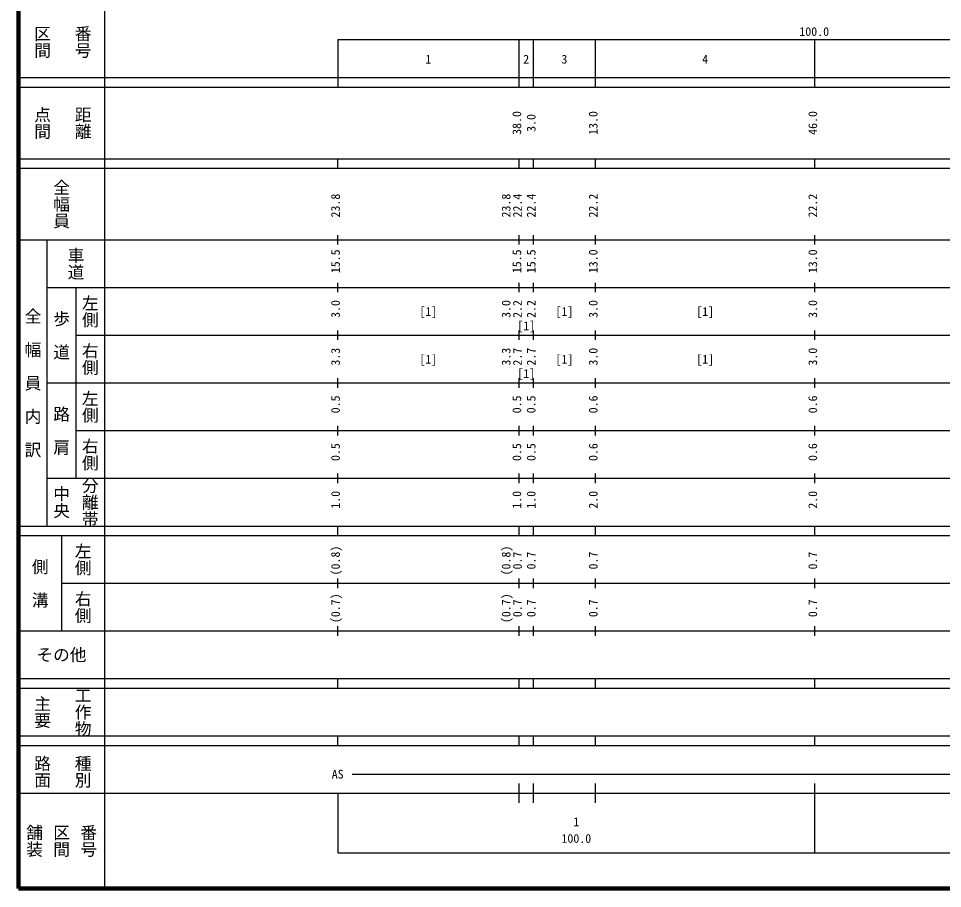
# Model space of a CAD drawing. Units: millimetres on the paper, enlarged 1000 times. Extents: x 40000 to 680000, y 20000 to 380000.
# Drawn here: x 40000 to 233612, y 20000 to 202409 of the extents above; entities that cross this region are included whole.
import ezdxf
from ezdxf.enums import TextEntityAlignment as Align

# ---------------------------------------------------------------- set-up
doc = ezdxf.new("R2010")
doc.units = ezdxf.units.MM
doc.header["$LTSCALE"] = 1000
doc.layers.add('M-TTL', color=2, linetype='Continuous', lineweight=140)
doc.layers.add('M-TTL-BAND', color=7, linetype='Continuous', lineweight=25)
doc.styles.add('@ＭＳ ゴシック', font='')
doc.styles.add('ＭＳ ゴシック', font='')
doc.styles.get('@ＭＳ ゴシック').set_extended_font_data('@MS Gothic')
doc.styles.get('ＭＳ ゴシック').set_extended_font_data('MS Gothic')

msp = doc.modelspace()

# ---------------------------------------------------------------- linework, layer by layer
at = {"layer": 'M-TTL'}
for p, q in [((40000, 380000), (40000, 20000)), ((40000, 20000), (680000, 20000))]:
    msp.add_line(p, q, dxfattribs=at)
at = {"layer": 'M-TTL-BAND'}
for p, q in [((58000, 370000), (58000, 20000)), ((106883, 198000), (106883, 188000)), ((106883, 198000), (579000, 198000)), ((144883, 188000), (144883, 198000)), ((147883, 188000), (147883, 198000)), ((160883, 188000), (160883, 198000)), ((206883, 188000), (206883, 198000)), ((40000, 190000), (579000, 190000)), ((40000, 188000), (579000, 188000)), ((40000, 173000), (579000, 173000)), ((106883, 171000), (106883, 173000)), ((144883, 171000), (144883, 173000)), ((147883, 171000), (147883, 173000)), ((160883, 171000), (160883, 173000)), ((206883, 171000), (206883, 173000)), ((40000, 171000), (579000, 171000)), ((106883, 155000), (106883, 157000)), ((144883, 155000), (144883, 157000)), ((147883, 155000), (147883, 157000)), ((160883, 155000), (160883, 157000)), ((206883, 155000), (206883, 157000)), ((40000, 156000), (579000, 156000)), ((46000, 96000), (46000, 156000)), ((46000, 146000), (579000, 146000)), ((52000, 146000), (52000, 106000)), ((106883, 145000), (106883, 147000)), ((144883, 145000), (144883, 147000)), ((147883, 145000), (147883, 147000)), ((160883, 145000), (160883, 147000)), ((206883, 145000), (206883, 147000)), ((52000, 136000), (579000, 136000)), ((106883, 135000), (106883, 137000)), ((144883, 135000), (144883, 137000)), ((147883, 135000), (147883, 137000)), ((160883, 135000), (160883, 137000)), ((206883, 135000), (206883, 137000)), ((46000, 126000), (579000, 126000)), ((106883, 125000), (106883, 127000)), ((144883, 125000), (144883, 127000)), ((147883, 125000), (147883, 127000)), ((160883, 125000), (160883, 127000)), ((206883, 125000), (206883, 127000)), ((106883, 115000), (106883, 117000)), ((144883, 115000), (144883, 117000)), ((147883, 115000), (147883, 117000)), ((160883, 115000), (160883, 117000)), ((206883, 115000), (206883, 117000)), ((52000, 116000), (579000, 116000)), ((106883, 105000), (106883, 107000)), ((144883, 105000), (144883, 107000)), ((147883, 105000), (147883, 107000)), ((160883, 105000), (160883, 107000)), ((206883, 105000), (206883, 107000)), ((46000, 106000), (579000, 106000)), ((40000, 96000), (579000, 96000)), ((106883, 94000), (106883, 96000)), ((144883, 94000), (144883, 96000)), ((147883, 94000), (147883, 96000)), ((160883, 94000), (160883, 96000)), ((206883, 94000), (206883, 96000)), ((40000, 94000), (579000, 94000)), ((49000, 94000), (49000, 74000)), ((49000, 84000), (579000, 84000)), ((106883, 83000), (106883, 85000)), ((144883, 83000), (144883, 85000)), ((147883, 83000), (147883, 85000)), ((160883, 83000), (160883, 85000)), ((206883, 83000), (206883, 85000)), ((40000, 74000), (579000, 74000)), ((106883, 73000), (106883, 75000)), ((144883, 73000), (144883, 75000)), ((147883, 73000), (147883, 75000)), ((160883, 73000), (160883, 75000)), ((206883, 73000), (206883, 75000)), ((40000, 64000), (579000, 64000)), ((106883, 62000), (106883, 64000)), ((144883, 62000), (144883, 64000)), ((147883, 62000), (147883, 64000)), ((160883, 62000), (160883, 64000)), ((206883, 62000), (206883, 64000)), ((40000, 62000), (579000, 62000)), ((40000, 52000), (579000, 52000)), ((106883, 50000), (106883, 52000)), ((144883, 50000), (144883, 52000)), ((147883, 50000), (147883, 52000)), ((160883, 50000), (160883, 52000)), ((206883, 50000), (206883, 52000)), ((40000, 50000), (579000, 50000)), ((109883, 44000), (403883, 44000)), ((144883, 38000), (144883, 42000)), ((147883, 38000), (147883, 42000)), ((160883, 38000), (160883, 42000)), ((206883, 27500), (206883, 42000)), ((40000, 40000), (579000, 40000)), ((106883, 40000), (106883, 27500)), ((106883, 27500), (579000, 27500))]:
    msp.add_line(p, q, dxfattribs=at)

# ---------------------------------------------------------------- texts
at = {"layer": 'M-TTL-BAND', "style": '@ＭＳ ゴシック'}
for s, p in [('区間', (45000, 197500)), ('番号', (53500, 197500)), ('点間', (45000, 180500)), ('距離', (53500, 180500)), ('全幅員', (49000, 163500)), ('車道', (52000, 151000)), ('左側', (55000, 141000)), ('全\u3000幅\u3000員\u3000内\u3000訳', (43000, 126000)), ('歩\u3000道', (49000, 136000)), ('右側', (55000, 131000)), ('左側', (55000, 121000)), ('路\u3000肩', (49000, 116000)), ('右側', (55000, 111000)), ('分離帯', (55000, 101000)), ('中央', (49000, 101000)), ('左側', (53500, 89000)), ('側\u3000溝', (44500, 84000)), ('右側', (53500, 79000)), ('主要', (45000, 57000)), ('工作物', (53500, 57000)), ('路面', (45000, 44500)), ('種別', (53500, 44500)), ('舗装', (43333, 30000)), ('区間', (49000, 30000)), ('番号', (54667, 30000))]:
    msp.add_text(s, height=2566, rotation=270, dxfattribs=at).set_placement(p, align=Align.MIDDLE_CENTER)
at = {"layer": 'M-TTL-BAND', "style": 'ＭＳ ゴシック'}
for s, p in [('100.0', (206728, 198195)), ('1', (125883, 192405)), ('2', (146383, 192405)), ('3', (154383, 192405)), ('4', (183883, 192405)), ('[1]', (125883, 139500)), ('[1]', (154383, 139500)), ('[1]', (183883, 139500)), ('[1]', (146383, 136500)), ('[1]', (125883, 129500)), ('[1]', (154383, 129500)), ('[1]', (183883, 129500)), ('[1]', (146383, 126500)), ('AS', (106883, 42500)), ('1', (156883, 32523)), ('100.0', (156883, 29033))]:
    msp.add_text(s, height=1833, dxfattribs=at).set_placement(p, align=Align.BOTTOM_CENTER)
for s, p in [('38.0', (145883, 180500)), ('3.0', (148883, 180500)), ('13.0', (161883, 180500)), ('46.0', (207883, 180500)), ('23.8', (107883, 163174)), ('23.8', (143633, 163174)), ('22.4', (146003, 163174)), ('22.4', (148883, 163174)), ('22.2', (161883, 163174)), ('22.2', (207883, 163174)), ('15.5', (107883, 151500)), ('15.5', (145883, 151500)), ('15.5', (148883, 151500)), ('13.0', (161883, 151500)), ('13.0', (207883, 151500)), ('3.0', (107883, 141500)), ('3.0', (143633, 141500)), ('2.2', (146003, 141500)), ('2.2', (148883, 141500)), ('3.0', (161883, 141500)), ('3.0', (207883, 141500)), ('3.3', (107883, 131500)), ('3.3', (143633, 131500)), ('2.7', (146003, 131500)), ('2.7', (148883, 131500)), ('3.0', (161883, 131500)), ('3.0', (207883, 131500)), ('0.5', (107883, 121500)), ('0.5', (145883, 121500)), ('0.5', (148883, 121500)), ('0.6', (161883, 121500)), ('0.6', (207883, 121500)), ('0.5', (107883, 111500)), ('0.5', (145883, 111500)), ('0.5', (148883, 111500)), ('0.6', (161883, 111500)), ('0.6', (207883, 111500)), ('1.0', (107883, 101500)), ('1.0', (145883, 101500)), ('1.0', (148883, 101500)), ('2.0', (161883, 101500)), ('2.0', (207883, 101500)), ('(0.8)', (107883, 88764)), ('(0.8)', (143633, 88764)), ('0.7', (146003, 88764)), ('0.7', (148883, 88764)), ('0.7', (161883, 88764)), ('0.7', (207883, 88764)), ('(0.7)', (107883, 78764)), ('(0.7)', (143633, 78764)), ('0.7', (146003, 78764)), ('0.7', (148883, 78764)), ('0.7', (161883, 78764)), ('0.7', (207883, 78764))]:
    msp.add_text(s, height=1833, rotation=90, dxfattribs=at).set_placement(p, align=Align.BOTTOM_CENTER)
msp.add_text('その他', height=2566, dxfattribs=at).set_placement((49000, 69000), align=Align.MIDDLE_CENTER)

doc.saveas('drawing.dxf')
